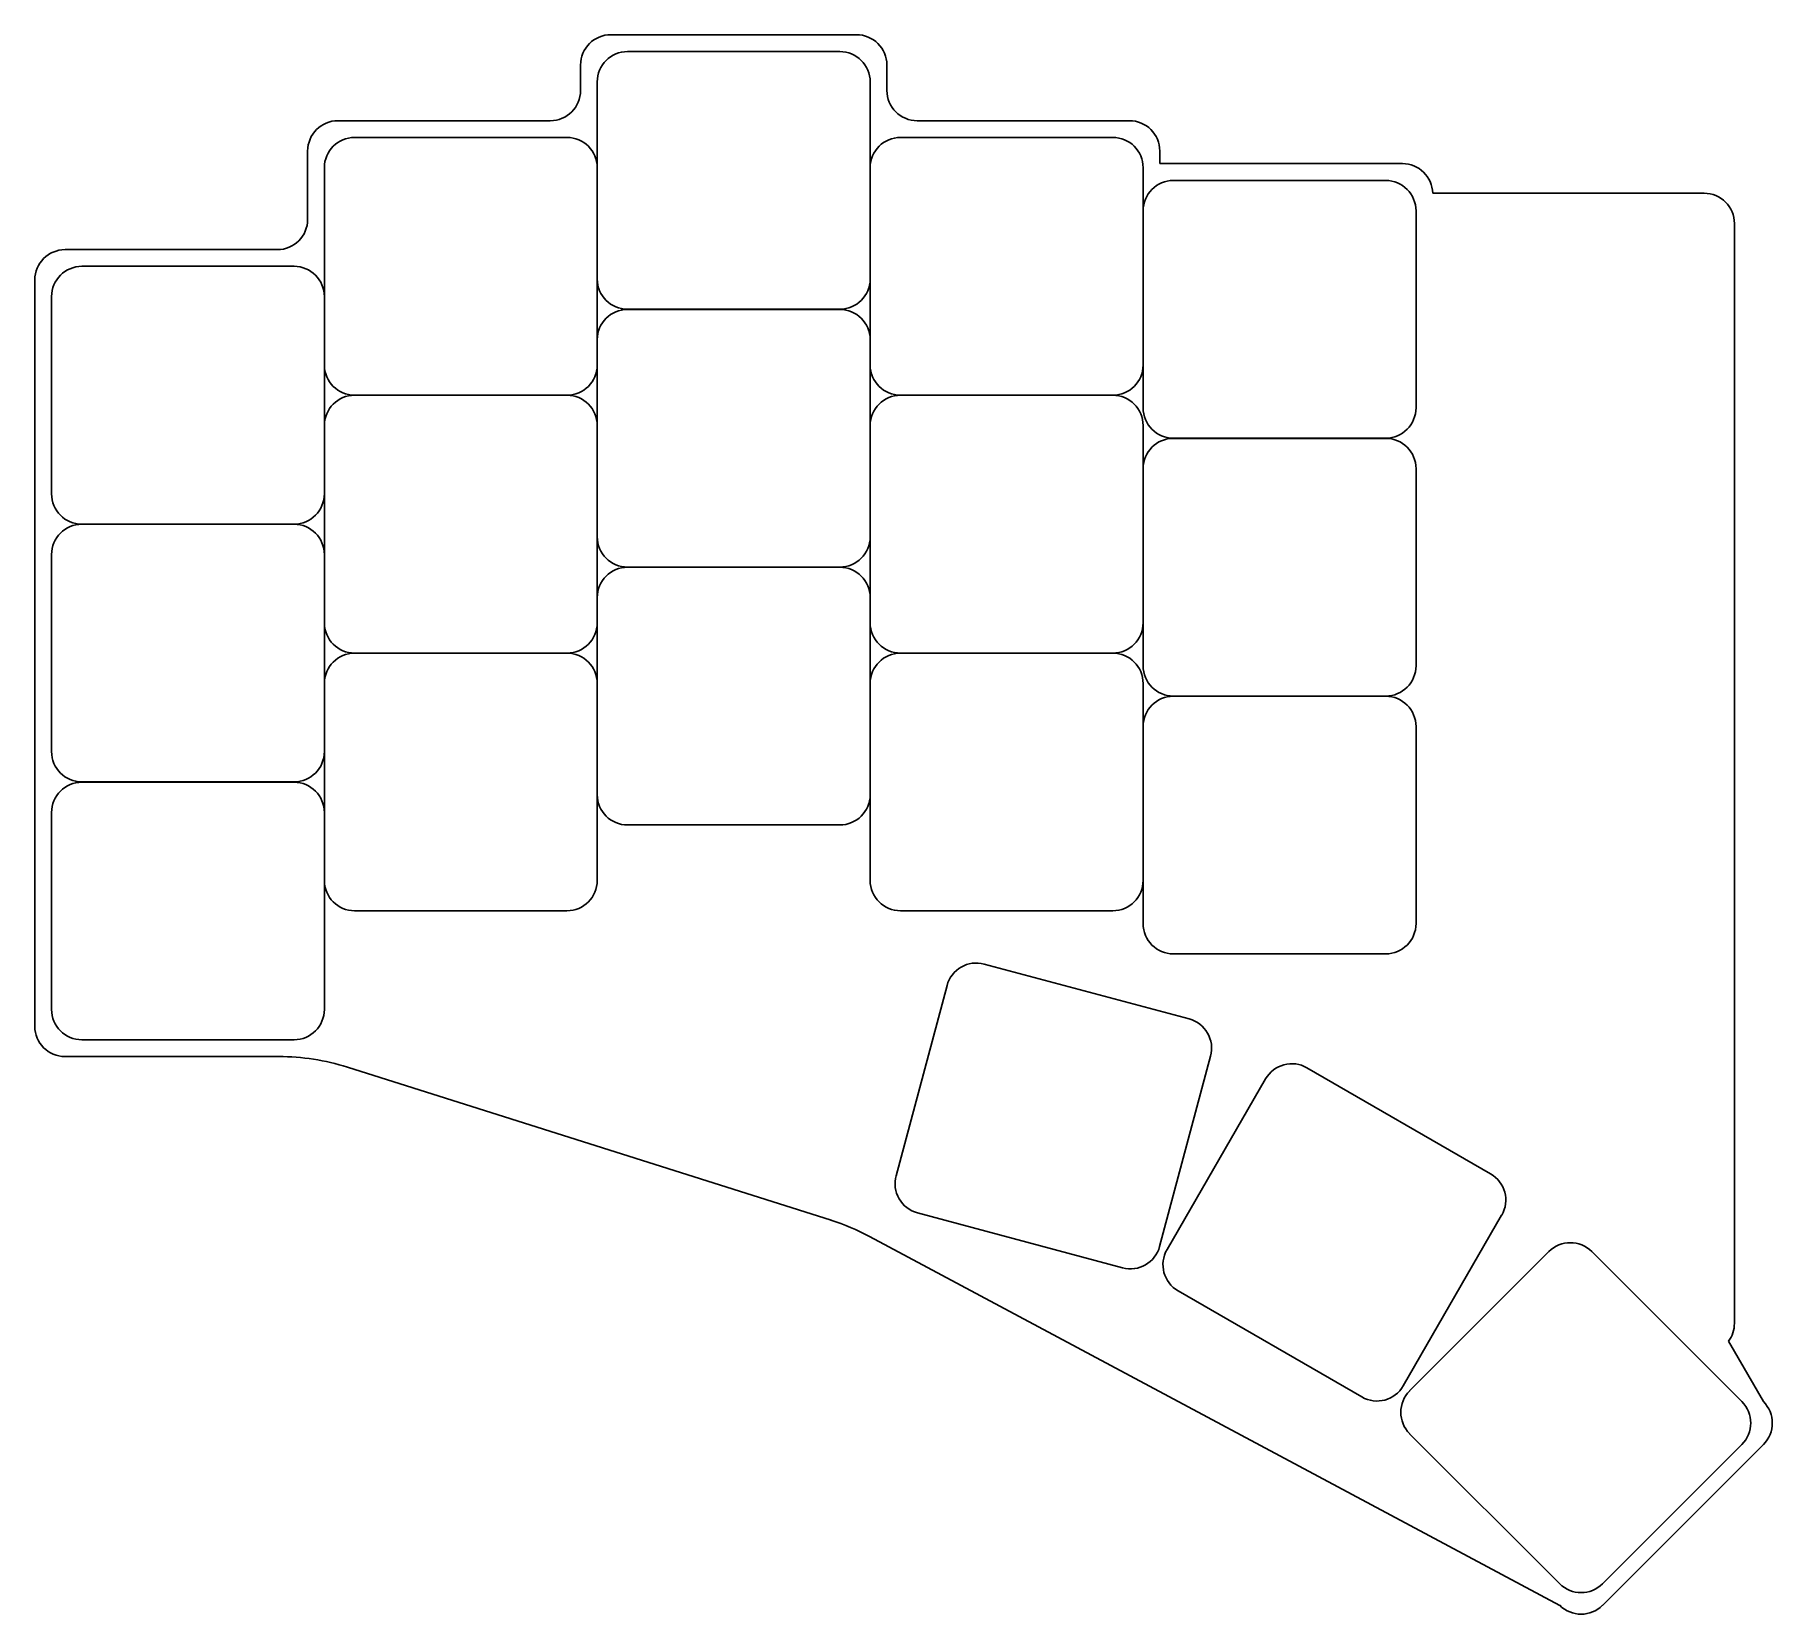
# Model space of a CAD drawing. Header units: millimetres. Extents: x 58 to 172, y 4 to 108.
import ezdxf

# ---------------------------------------------------------------- set-up
doc = ezdxf.new("R2010")
doc.units = ezdxf.units.MM

msp = doc.modelspace()

# ---------------------------------------------------------------- linework, layer by layer
for p, q in [((95.9, 107.77), (112.1, 107.77)), ((111, 106.66), (97, 106.66)), ((93.9, 104.1), (93.9, 105.77)), ((114.1, 105.77), (114.1, 104.1)), ((95, 104.66), (95, 91.67)), ((113, 91.67), (113, 104.66)), ((77.9, 102.1), (91.9, 102.1)), ((116.1, 102.1), (130.1, 102.1)), ((93, 101), (79, 101)), ((129, 101), (115, 101)), ((75.9, 95.6), (75.9, 100.1)), ((132.1, 100.1), (132.1, 99.27)), ((77, 99), (77, 86)), ((95, 86), (95, 99)), ((113, 99), (113, 86)), ((131, 86), (131, 99)), ((132.1, 99.27), (148.1, 99.27)), ((147, 98.16), (133, 98.16)), ((168, 97.32), (150.1, 97.32)), ((131, 96.16), (131, 83.17)), ((149, 83.17), (149, 96.16)), ((170, 22.82), (170, 95.32)), ((59.9, 93.6), (73.9, 93.6)), ((75, 92.5), (61.01, 92.5)), ((57.9, 42.4), (57.9, 91.6)), ((59.01, 90.5), (59.01, 77.5)), ((77, 77.5), (77, 90.5)), ((97, 89.67), (111, 89.67)), ((111, 89.66), (97, 89.66)), ((95, 87.66), (95, 74.67)), ((113, 74.67), (113, 87.66)), ((93, 84), (79, 84)), ((79, 84), (93, 84)), ((129, 84), (115, 84)), ((115, 84), (129, 84)), ((77, 82), (77, 69)), ((95, 69), (95, 82)), ((113, 82), (113, 69)), ((131, 69), (131, 82)), ((133, 81.17), (147, 81.17)), ((147, 81.16), (133, 81.16)), ((131, 79.16), (131, 66.17)), ((149, 66.17), (149, 79.16)), ((75, 75.5), (61.01, 75.5)), ((61.01, 75.5), (75, 75.5)), ((59.01, 73.5), (59.01, 60.51)), ((77, 60.51), (77, 73.5)), ((97, 72.67), (111, 72.67)), ((111, 72.66), (97, 72.66)), ((95, 70.66), (95, 57.67)), ((113, 57.67), (113, 70.66)), ((93, 67), (79, 67)), ((79, 67), (93, 67)), ((129, 67), (115, 67)), ((115, 67), (129, 67)), ((77, 65), (77, 52.01)), ((95, 52.01), (95, 65)), ((113, 65), (113, 52.01)), ((131, 52.01), (131, 65)), ((133, 64.17), (147, 64.17)), ((147, 64.16), (133, 64.16)), ((131, 62.16), (131, 49.17)), ((149, 49.17), (149, 62.16)), ((61.01, 58.51), (75, 58.51)), ((75, 58.49), (61.01, 58.49)), ((59.01, 56.49), (59.01, 43.51)), ((77, 43.51), (77, 56.49)), ((97, 55.67), (111, 55.67)), ((79, 50.01), (93, 50.01)), ((115, 50.01), (129, 50.01)), ((133, 47.17), (147, 47.17)), ((134.04, 42.88), (120.52, 46.5)), ((118.07, 45.09), (114.71, 32.54)), ((61.01, 41.51), (75, 41.51)), ((59.9, 40.4), (74, 40.4)), ((132.09, 27.89), (135.45, 40.43)), ((110.42, 29.61), (78.52, 39.7)), ((153.92, 32.67), (141.81, 39.66)), ((139.08, 38.93), (132.58, 27.68)), ((116.12, 30.09), (129.64, 26.47)), ((148.16, 18.69), (154.65, 29.94)), ((158.48, 4.22), (112.96, 28.54)), ((157.77, 27.55), (148.58, 18.36)), ((170.49, 17.66), (160.6, 27.55)), ((133.31, 24.95), (145.43, 17.96)), ((169.61, 21.63), (171.91, 17.66)), ((148.58, 15.53), (158.48, 5.64)), ((161.3, 4.22), (171.91, 14.83)), ((161.3, 5.64), (170.49, 14.83))]:
    msp.add_line(p, q)
for centre, radius, start, end in [((95.9, 105.77), 2, 90, 180), ((112.1, 105.77), 2, 0, 90), ((97, 104.66), 2, 90, 180), ((111, 104.66), 2, 0, 90), ((91.9, 104.1), 2, 270, 0), ((116.1, 104.1), 2, 180, 270), ((77.9, 100.1), 2, 90, 180), ((130.1, 100.1), 2, 0, 90), ((79, 99), 2, 90, 180), ((93, 99), 2, 0, 90), ((115, 99), 2, 90, 180), ((129, 99), 2, 0, 90), ((148.1, 97.27), 2, 1.4325, 90), ((133, 96.16), 2, 90, 180), ((147, 96.16), 2, 0, 90), ((168, 95.32), 2, 0, 90), ((73.9, 95.6), 2, 270, 0), ((59.9, 91.6), 2, 90, 180), ((61.01, 90.5), 2, 90, 180), ((75, 90.5), 2, 0, 90), ((97, 91.67), 2, 180, 270), ((111, 91.67), 2, 270, 360), ((97, 87.66), 2, 90, 180), ((111, 87.66), 2, 0, 90), ((79, 86), 2, 180, 270), ((93, 86), 2, 270, 360), ((115, 86), 2, 180, 270), ((129, 86), 2, 270, 360), ((79, 82), 2, 90, 180), ((93, 82), 2, 0, 90), ((115, 82), 2, 90, 180), ((129, 82), 2, 0, 90), ((133, 83.17), 2, 180, 270), ((147, 83.17), 2, 270, 360), ((133, 79.16), 2, 90, 180), ((147, 79.16), 2, 0, 90), ((61.01, 77.5), 2, 180, 270), ((75, 77.5), 2, 270, 360), ((61.01, 73.5), 2, 90, 180), ((75, 73.5), 2, 0, 90), ((97, 74.67), 2, 180, 270), ((111, 74.67), 2, 270, 360), ((97, 70.66), 2, 90, 180), ((111, 70.66), 2, 0, 90), ((79, 69), 2, 180, 270), ((93, 69), 2, 270, 360), ((115, 69), 2, 180, 270), ((129, 69), 2, 270, 360), ((79, 65), 2, 90, 180), ((93, 65), 2, 0, 90), ((115, 65), 2, 90, 180), ((129, 65), 2, 0, 90), ((133, 66.17), 2, 180, 270), ((147, 66.17), 2, 270, 360), ((133, 62.16), 2, 90, 180), ((147, 62.16), 2, 0, 90), ((61.01, 60.51), 2, 180, 270), ((75, 60.51), 2, 270, 360), ((61.01, 56.49), 2, 90, 180), ((75, 56.49), 2, 0, 90), ((97, 57.67), 2, 180, 270), ((111, 57.67), 2, 270, 360), ((79, 52.01), 2, 180, 270), ((93, 52.01), 2, 270, 360), ((115, 52.01), 2, 180, 270), ((129, 52.01), 2, 270, 360), ((133, 49.17), 2, 180, 270), ((147, 49.17), 2, 270, 360), ((120, 44.57), 2, 75, 165), ((61.01, 43.51), 2, 180, 270), ((75, 43.51), 2, 270, 360), ((133.52, 40.95), 2, 345, 75), ((59.9, 42.4), 2, 180, 270), ((74, 25.4), 15, 72.444, 90), ((140.81, 37.93), 2, 60, 150), ((116.64, 32.03), 2, 165, 255), ((152.92, 30.94), 2, 330, 60), ((105.89, 15.31), 15, 61.8843, 72.444), ((130.16, 28.4), 2, 255, 345), ((134.31, 26.68), 2, 150, 240), ((159.18, 26.13), 2, 45, 135), ((168, 22.82), 2, 323.4854, 360), ((146.43, 19.69), 2, 240, 330), ((150, 16.95), 2, 135, 225), ((169.08, 16.24), 2, 315, 45), ((170.5, 16.24), 2, 315, 45), ((159.89, 7.06), 2, 225, 315), ((159.89, 5.64), 2, 225, 315)]:
    msp.add_arc(centre, radius, start, end)

doc.saveas('drawing.dxf')
